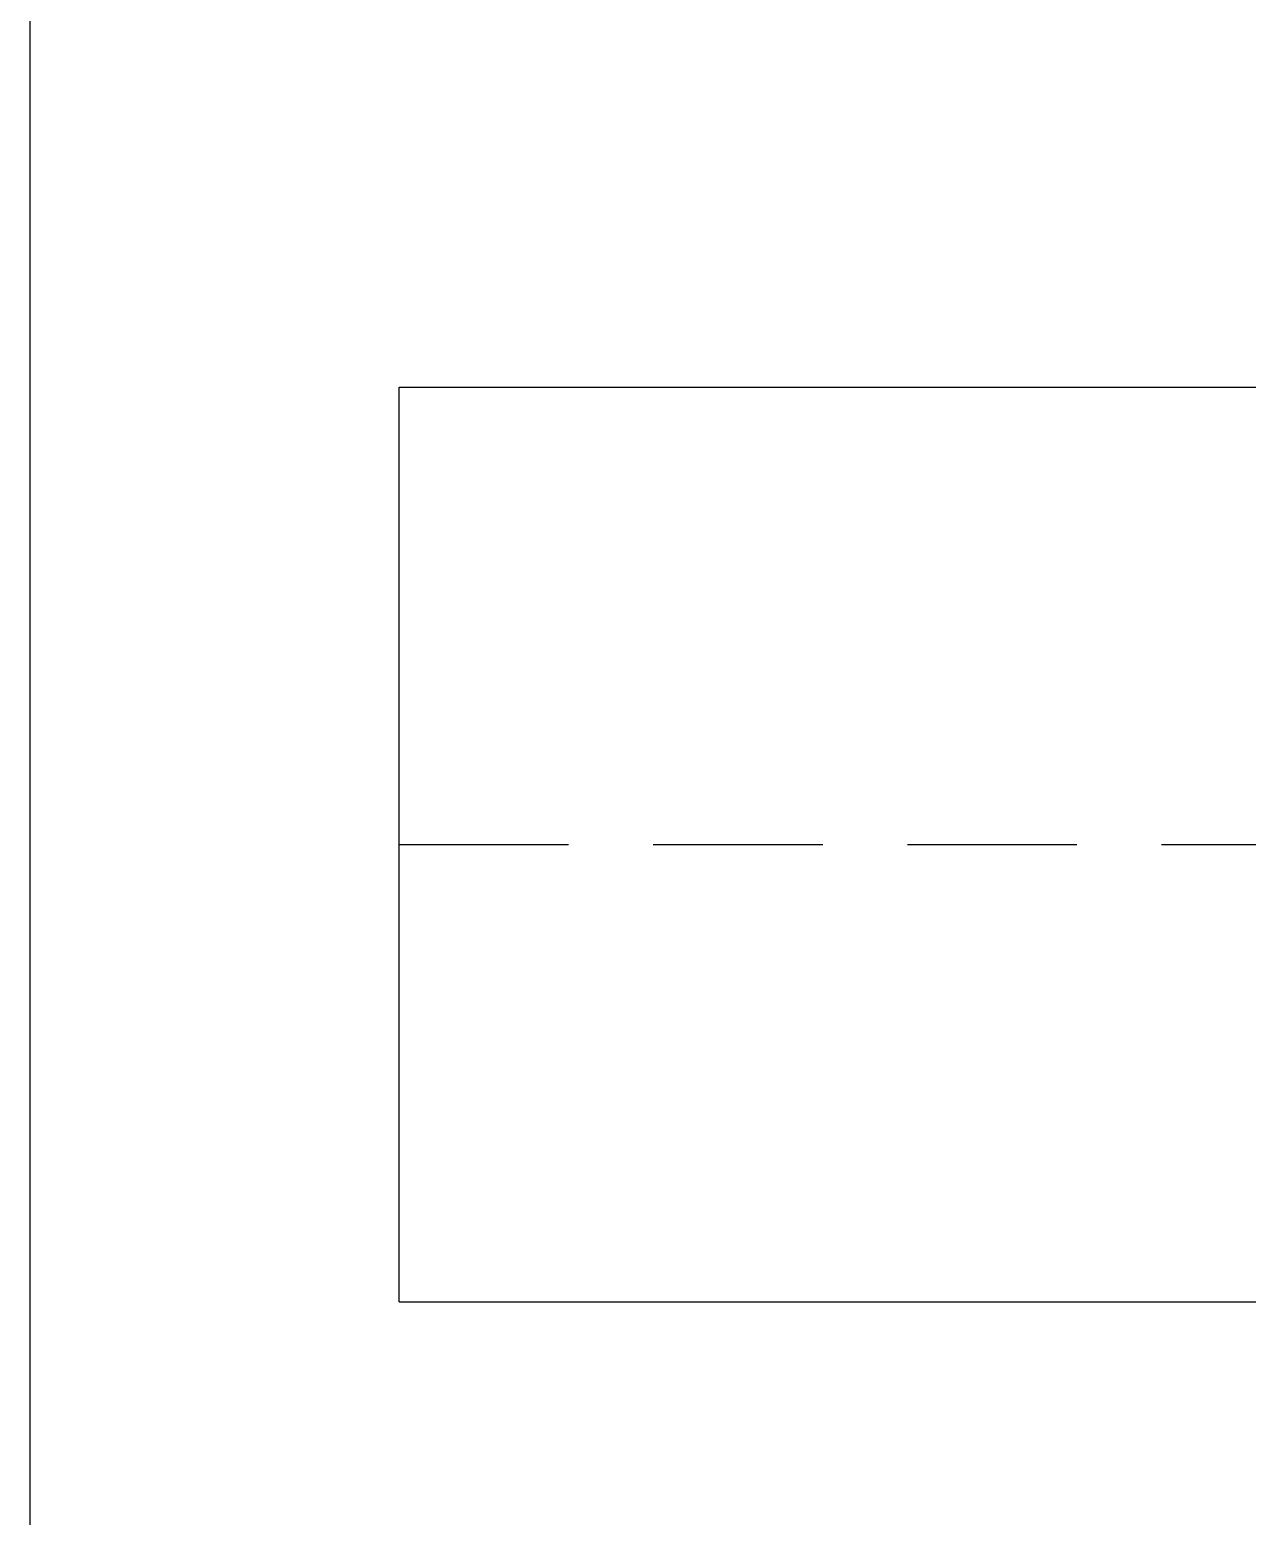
# Model space of a CAD drawing. Extents: x -22909.9 to -22897.8, y -4.7 to 4.1.
# Drawn here: x -22909.892 to -22908.096, y -0.327 to 1.867 of the extents above; entities that cross this region are included whole.
import ezdxf

# ---------------------------------------------------------------- set-up
doc = ezdxf.new("R2010")
doc.units = 0
doc.header["$LTSCALE"] = 0.5
doc.header["$MEASUREMENT"] = 0
doc.linetypes.add('DASHED', pattern=[0.75, 0.5, -0.25])
for name, color, linetype in [('DIB-018', 6, 'CONTINUOUS'), ('DIB-065', 4, 'CONTINUOUS'), ('FORMATO', 7, 'CONTINUOUS')]:
    doc.layers.add(name, color=color, linetype=linetype)

msp = doc.modelspace()

# ---------------------------------------------------------------- linework, layer by layer
at = {"layer": 'DIB-018', "linetype": 'DASHED'}
msp.add_line((-22909.3472, 0.6645), (-22898.0313, 0.6645), dxfattribs=at)
at = {"layer": 'DIB-065'}
for p, q in [((-22909.3472, 1.3395), (-22907.7241, 1.3395)), ((-22909.3472, -0.0105), (-22909.3472, 1.3395)), ((-22909.3472, -0.0105), (-22907.7241, -0.0105))]:
    msp.add_line(p, q, dxfattribs=at)
at = {"layer": 'FORMATO', "color": 2}
msp.add_line((-22909.8925, 4.0574), (-22909.8925, -4.7112), dxfattribs=at)

doc.saveas('drawing.dxf')
